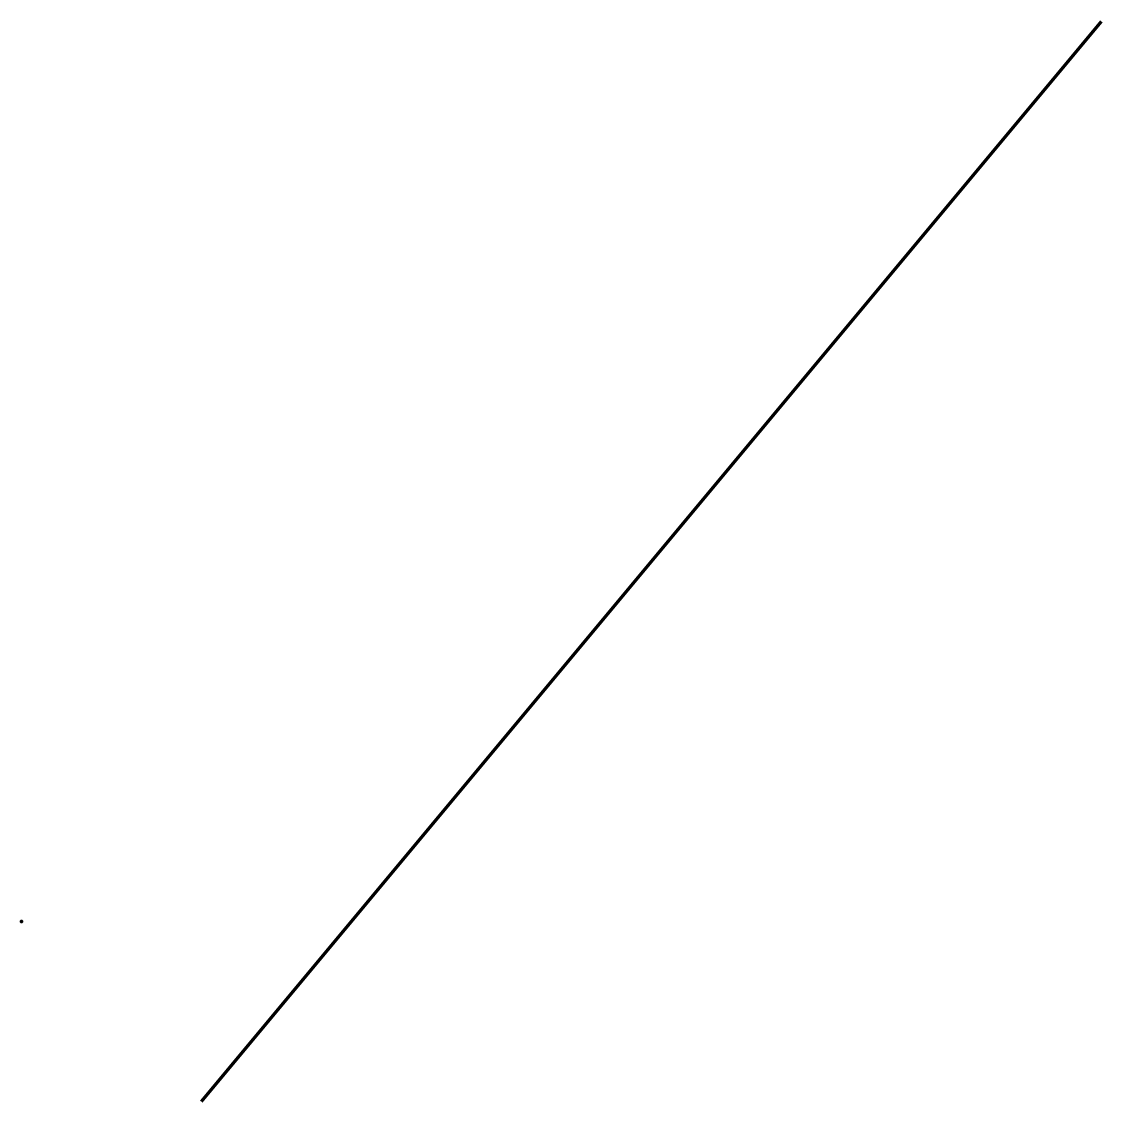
# Model space of a CAD drawing. Header units: millimetres. Extents: x 10 to 100, y 30 to 120.
import ezdxf

# ---------------------------------------------------------------- set-up
doc = ezdxf.new("R2010")
doc.units = ezdxf.units.MM
doc.layers.add('mainlayer', color=1, linetype='CONTINUOUS', lineweight=100)

msp = doc.modelspace()

# ---------------------------------------------------------------- linework, layer by layer
at = {"layer": 'mainlayer'}
msp.add_line((25, 30), (100, 120), dxfattribs=at)
msp.add_point((10, 45), dxfattribs=at)

doc.saveas('drawing.dxf')
